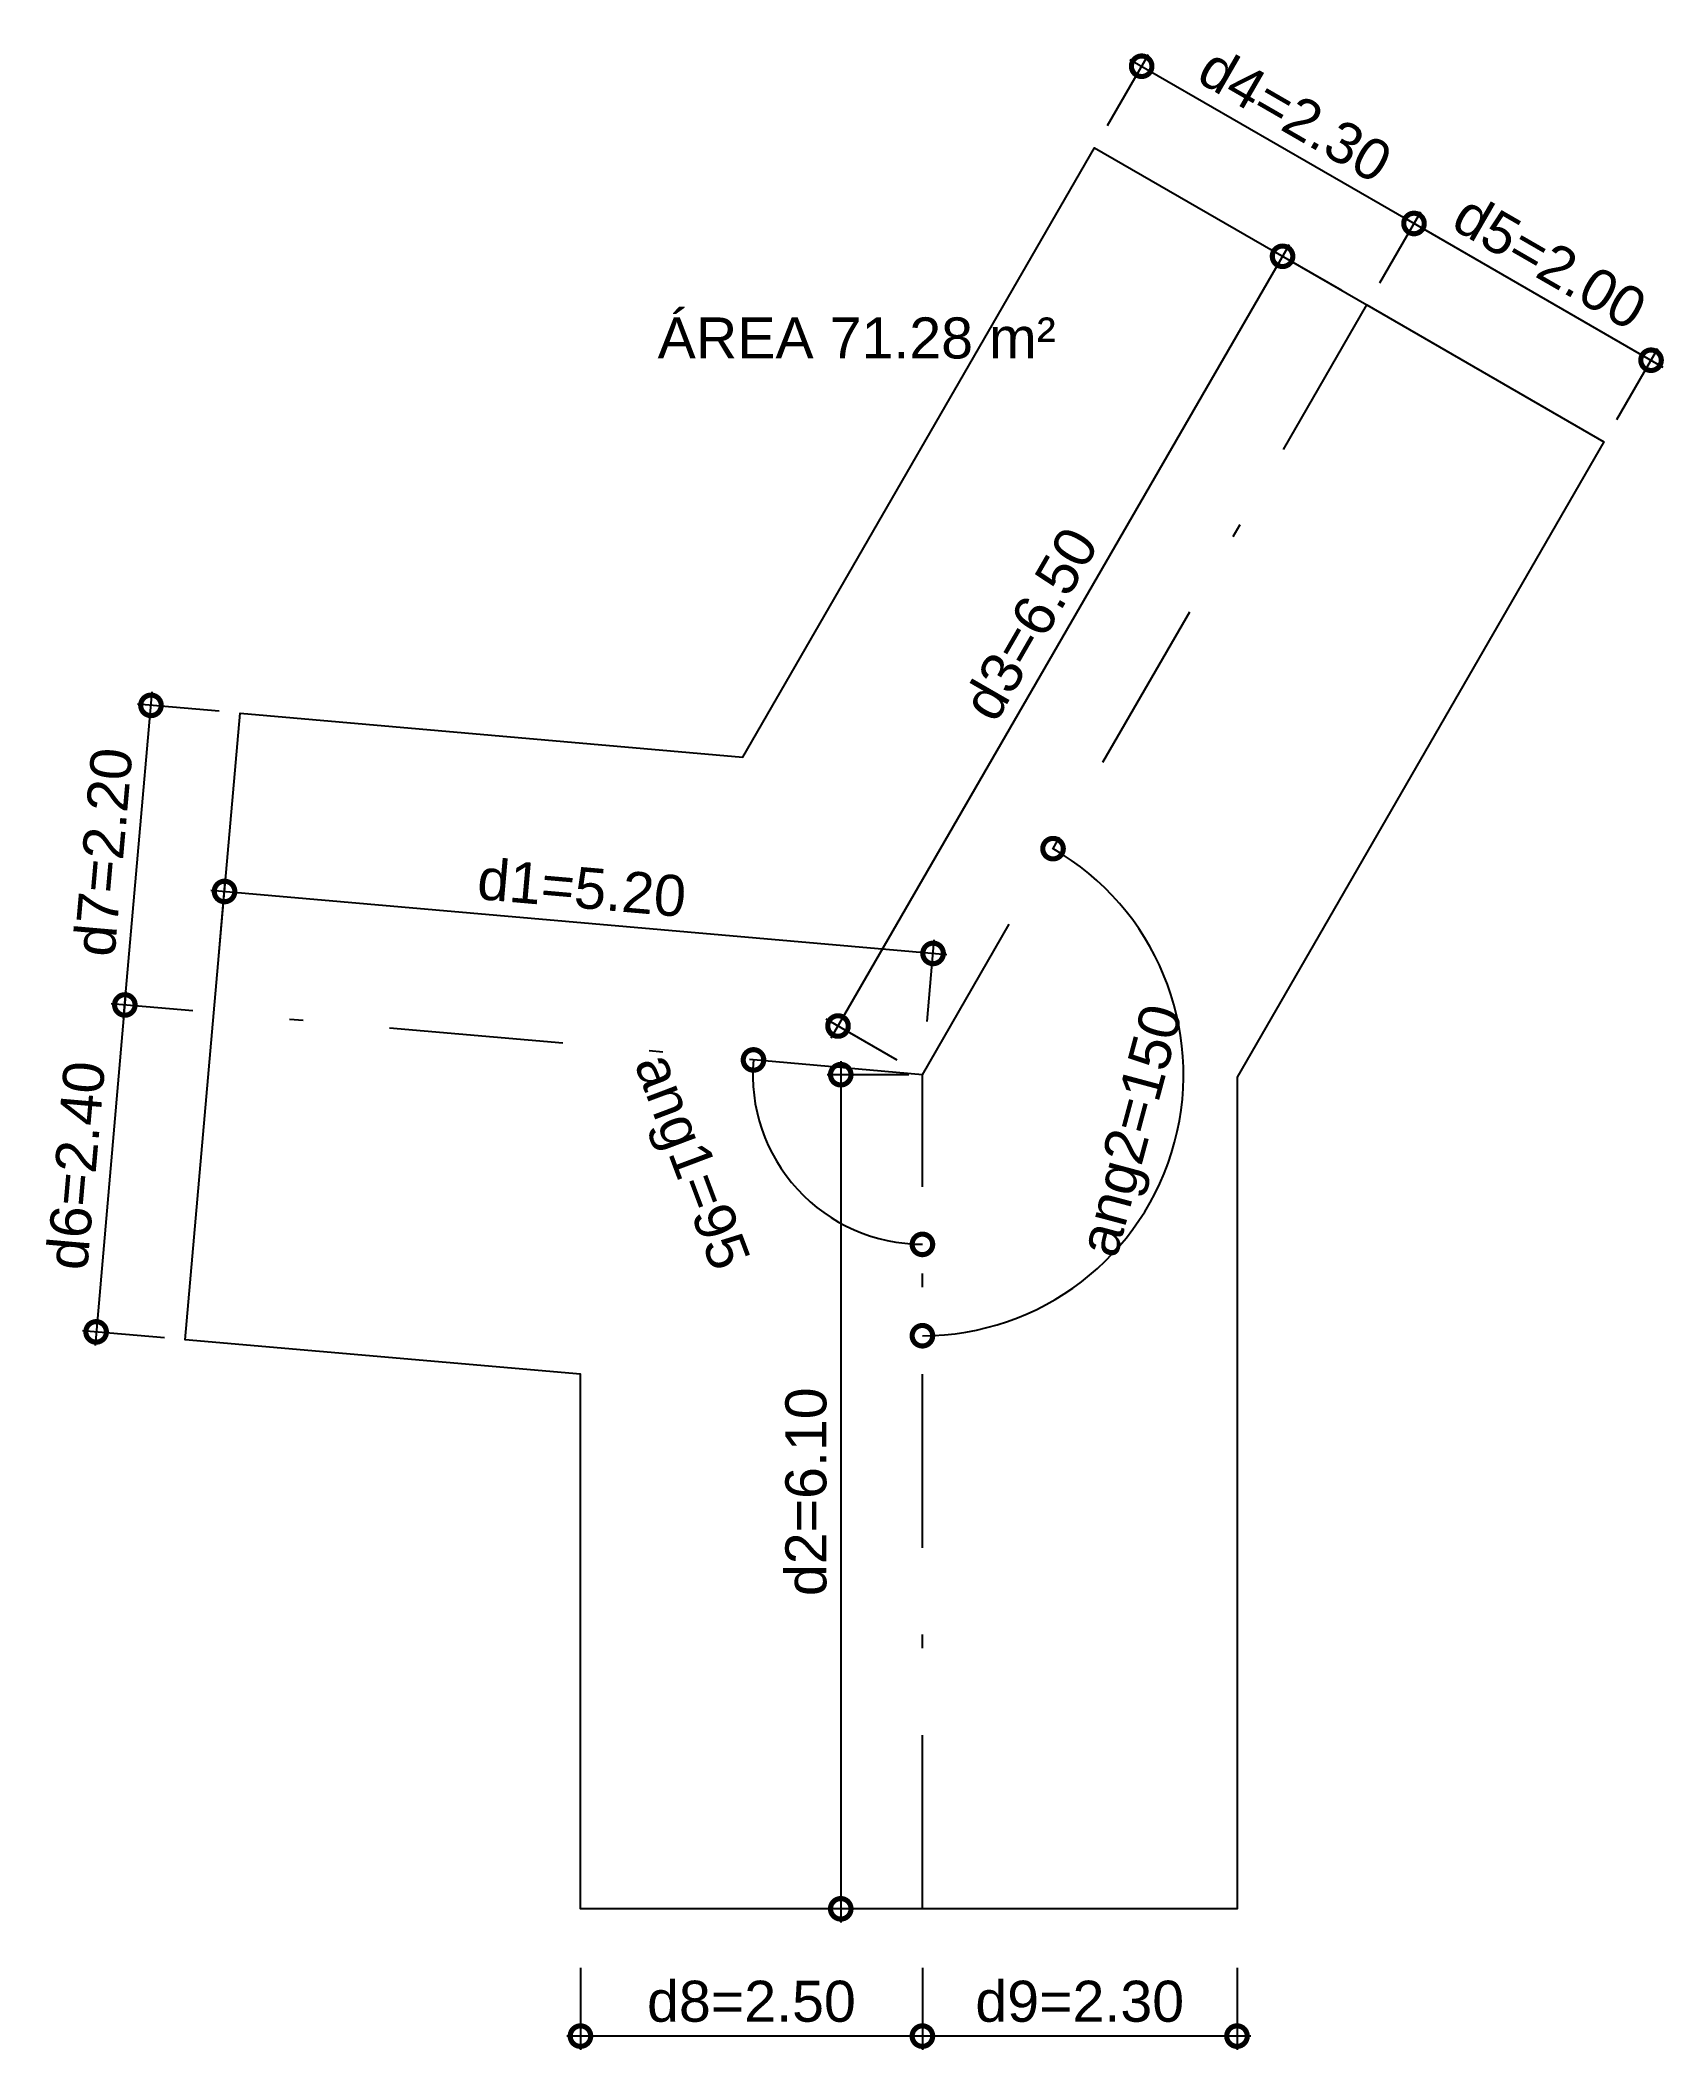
# Model space of a CAD drawing. Header units: metres. Extents: x -6.8 to 5, y -8 to 6.7.
import ezdxf

# ---------------------------------------------------------------- set-up
doc = ezdxf.new("R2010")
doc.units = ezdxf.units.M
doc.header["$LTSCALE"] = 0.1
doc.linetypes.add('DASHDOT', pattern=[25.4, 12.7, -6.35, 0, -6.35])
doc.layers.add('ARQ_EIXO CINZA 04', color=139, linetype='DASHDOT')
doc.layers.add('SIMB_01', color=1, linetype='Continuous')
doc.layers.add('COTA AZUL', color=5, linetype='Continuous', lineweight=25, true_color=0x0000ff)
doc.styles.add('Annot_3.0mm', font='arial.ttf', dxfattribs={"height": 3})
doc.styles.add('cota', font='arial.ttf')
doc.dimstyles.new('Info 01 - annot', dxfattribs={"dimtxt": 3, "dimasz": 3, "dimexe": 1, "dimexo": 1, "dimgap": 1, "dimtad": 1, "dimzin": 4, "dimtxsty": 'cota', "dimblk": 'DOTSMALL', "dimcen": 2, "dimdle": 1, "dimclrd": 256, "dimclre": 256, "dimclrt": 1, "dimazin": 2, "dimtfac": 0.09, "dimtmove": 2, "dimatfit": 2, "dimfxl": 5, "dimfxlon": 1, "dimtolj": 1, "dimtzin": 4, "dimlwd": -1, "dimarcsym": 1})

# ---------------------------------------------------------------- blocks, each defined once
blk = doc.blocks.new('_DotSmall')
at = {"color": 0, "linetype": 'ByBlock', "const_width": 0.5}
blk.add_lwpolyline([(-0.0625, 0, 1), (0.0625, 0, 1)], format="xyb", close=True, dxfattribs=at)
blk = doc.blocks.new('*D6')
at = {"layer": 'COTA AZUL', "transparency": 16777216}
blk.add_line((-5.582, 0.473), (-0.202, 0.002), dxfattribs=at)
at = {"layer": 'COTA AZUL', "lineweight": -2, "transparency": 16777216}
for p, q in [((-5.526, -0.034), (-5.474, 0.564)), ((-0.346, -0.487), (-0.293, 0.111))]:
    blk.add_line(p, q, dxfattribs=at)
at = {"layer": 'Defpoints', "color": 0, "transparency": 16777216}
for p in [(-0.302, 0.011), (-5.56, -0.423), (-0.38, -0.876)]:
    blk.add_point(p, dxfattribs=at)
at = {"layer": 'COTA AZUL', "transparency": 16777216, "xscale": 0.3, "yscale": 0.3, "zscale": 0.3}
for p, rotation in [((-5.482, 0.464), 175), ((-0.302, 0.011), 355)]:
    blk.add_blockref('_DotSmall', p, dxfattribs=dict(at, rotation=rotation))
at = {"layer": 'COTA AZUL', "color": 1, "transparency": 16777216, "insert": (-2.87, 0.49), "char_height": 0.3, "attachment_point": 5, "rotation": 355, "style": 'cota'}
blk.add_mtext('\\A1;d1=5.20', dxfattribs=at)
blk = doc.blocks.new('*D8')
at = {"layer": 'COTA AZUL', "lineweight": -2, "transparency": 16777216}
for p, q in [((-0.48, -0.876), (-1.077, -0.876)), ((-0.48, -6.976), (-1.077, -6.976))]:
    blk.add_line(p, q, dxfattribs=at)
at = {"layer": 'COTA AZUL', "transparency": 16777216}
blk.add_line((-0.977, -0.776), (-0.977, -7.076), dxfattribs=at)
at = {"layer": 'Defpoints', "color": 0, "transparency": 16777216}
for p in [(-0.38, -0.876), (-0.977, -6.976), (-0.38, -6.976)]:
    blk.add_point(p, dxfattribs=at)
at = {"layer": 'COTA AZUL', "transparency": 16777216, "xscale": 0.3, "yscale": 0.3, "zscale": 0.3}
for p, rotation in [((-0.977, -0.876), 90), ((-0.977, -6.976), 270)]:
    blk.add_blockref('_DotSmall', p, dxfattribs=dict(at, rotation=rotation))
at = {"layer": 'COTA AZUL', "color": 1, "transparency": 16777216, "insert": (-1.23, -3.926), "char_height": 0.3, "attachment_point": 5, "rotation": 90, "style": 'cota'}
blk.add_mtext('\\A1;d2=6.10', dxfattribs=at)
blk = doc.blocks.new('*D7')
at = {"layer": 'COTA AZUL', "transparency": 16777216}
blk.add_line((-1.047, -0.606), (2.303, 5.196), dxfattribs=at)
at = {"layer": 'COTA AZUL', "lineweight": -2, "transparency": 16777216}
for p, q in [((2.686, 4.859), (2.166, 5.159)), ((-0.564, -0.77), (-1.084, -0.47))]:
    blk.add_line(p, q, dxfattribs=at)
at = {"layer": 'Defpoints', "color": 0, "transparency": 16777216}
for p in [(2.253, 5.109), (2.87, 4.753), (-0.38, -0.876)]:
    blk.add_point(p, dxfattribs=at)
at = {"layer": 'COTA AZUL', "transparency": 16777216, "xscale": 0.3, "yscale": 0.3, "zscale": 0.3}
for p, rotation in [((2.253, 5.109), 60.00000000000005), ((-0.997, -0.52), 240)]:
    blk.add_blockref('_DotSmall', p, dxfattribs=dict(at, rotation=rotation))
at = {"layer": 'COTA AZUL', "color": 1, "transparency": 16777216, "insert": (0.408, 2.421), "char_height": 0.3, "attachment_point": 5, "rotation": 60, "style": 'cota'}
blk.add_mtext('\\A1;d3=6.50', dxfattribs=at)
blk = doc.blocks.new('*D2')
at = {"layer": 'COTA AZUL', "lineweight": -2, "transparency": 16777216}
for p, q in [((0.973, 6.066), (1.273, 6.585)), ((2.964, 4.916), (3.264, 5.435))]:
    blk.add_line(p, q, dxfattribs=at)
at = {"layer": 'COTA AZUL', "transparency": 16777216}
blk.add_line((1.136, 6.549), (3.301, 5.299), dxfattribs=at)
at = {"layer": 'Defpoints', "color": 0, "transparency": 16777216}
for p in [(0.878, 5.903), (3.214, 5.349), (2.87, 4.753)]:
    blk.add_point(p, dxfattribs=at)
at = {"layer": 'COTA AZUL', "transparency": 16777216, "xscale": 0.3, "yscale": 0.3, "zscale": 0.3}
for p, rotation in [((1.223, 6.499), 150), ((3.214, 5.349), 330.0000000000001)]:
    blk.add_blockref('_DotSmall', p, dxfattribs=dict(at, rotation=rotation))
at = {"layer": 'COTA AZUL', "color": 1, "transparency": 16777216, "insert": (2.345, 6.143), "char_height": 0.3, "attachment_point": 5, "rotation": 330, "style": 'cota'}
blk.add_mtext('\\A1;d4=2.30', dxfattribs=at)
blk = doc.blocks.new('*D3')
at = {"layer": 'COTA AZUL', "lineweight": -2, "transparency": 16777216}
for p, q in [((2.964, 4.916), (3.264, 5.435)), ((4.697, 3.916), (4.997, 4.435))]:
    blk.add_line(p, q, dxfattribs=at)
at = {"layer": 'COTA AZUL', "transparency": 16777216}
blk.add_line((3.128, 5.399), (5.033, 4.299), dxfattribs=at)
at = {"layer": 'Defpoints', "color": 0, "transparency": 16777216}
for p in [(2.87, 4.753), (4.947, 4.349), (4.602, 3.753)]:
    blk.add_point(p, dxfattribs=at)
at = {"layer": 'COTA AZUL', "transparency": 16777216, "xscale": 0.3, "yscale": 0.3, "zscale": 0.3}
for p, rotation in [((3.214, 5.349), 150), ((4.947, 4.349), 330.0000000000001)]:
    blk.add_blockref('_DotSmall', p, dxfattribs=dict(at, rotation=rotation))
at = {"layer": 'COTA AZUL', "color": 1, "transparency": 16777216, "insert": (4.207, 5.068), "char_height": 0.3, "attachment_point": 5, "rotation": 330, "style": 'cota'}
blk.add_mtext('\\A1;d5=2.00', dxfattribs=at)
blk = doc.blocks.new('*D5')
at = {"layer": 'COTA AZUL', "transparency": 16777216}
blk.add_line((-6.203, -0.267), (-6.429, -2.857), dxfattribs=at)
at = {"layer": 'COTA AZUL', "lineweight": -2, "transparency": 16777216}
for p, q in [((-5.713, -0.41), (-6.311, -0.358)), ((-5.922, -2.801), (-6.52, -2.748))]:
    blk.add_line(p, q, dxfattribs=at)
at = {"layer": 'Defpoints', "color": 0, "transparency": 16777216}
for p in [(-5.56, -0.423), (-6.421, -2.757), (-5.769, -2.814)]:
    blk.add_point(p, dxfattribs=at)
at = {"layer": 'COTA AZUL', "transparency": 16777216, "xscale": 0.3, "yscale": 0.3, "zscale": 0.3}
for p, rotation in [((-6.211, -0.366), 85.00000000000001), ((-6.421, -2.757), 265)]:
    blk.add_blockref('_DotSmall', p, dxfattribs=dict(at, rotation=rotation))
at = {"layer": 'COTA AZUL', "color": 1, "transparency": 16777216, "insert": (-6.568, -1.54), "char_height": 0.3, "attachment_point": 5, "rotation": 85, "style": 'cota'}
blk.add_mtext('\\A1;d6=2.40', dxfattribs=at)
blk = doc.blocks.new('*D4')
at = {"layer": 'COTA AZUL', "transparency": 16777216}
blk.add_line((-6.22, -0.466), (-6.011, 1.925), dxfattribs=at)
at = {"layer": 'COTA AZUL', "lineweight": -2, "transparency": 16777216}
for p, q in [((-5.522, 1.782), (-6.119, 1.834)), ((-5.713, -0.41), (-6.311, -0.358))]:
    blk.add_line(p, q, dxfattribs=at)
at = {"layer": 'Defpoints', "color": 0, "transparency": 16777216}
for p in [(-6.02, 1.825), (-5.368, 1.768), (-5.56, -0.423)]:
    blk.add_point(p, dxfattribs=at)
at = {"layer": 'COTA AZUL', "transparency": 16777216, "xscale": 0.3, "yscale": 0.3, "zscale": 0.3}
for p, rotation in [((-6.02, 1.825), 85.00000000000007), ((-6.211, -0.366), 265.0000000000001)]:
    blk.add_blockref('_DotSmall', p, dxfattribs=dict(at, rotation=rotation))
at = {"layer": 'COTA AZUL', "color": 1, "transparency": 16777216, "insert": (-6.368, 0.752), "char_height": 0.3, "attachment_point": 5, "rotation": 85, "style": 'cota'}
blk.add_mtext('\\A1;d7=2.20', dxfattribs=at)
blk = doc.blocks.new('*D12')
at = {"layer": 'COTA AZUL', "lineweight": -2, "transparency": 16777216}
for p, q in [((-2.88, -7.407), (-2.88, -8.007)), ((-0.38, -7.407), (-0.38, -8.007))]:
    blk.add_line(p, q, dxfattribs=at)
at = {"layer": 'COTA AZUL', "transparency": 16777216}
blk.add_line((-0.28, -7.907), (-2.98, -7.907), dxfattribs=at)
at = {"layer": 'Defpoints', "color": 0, "transparency": 16777216}
for p in [(-2.88, -6.976), (-0.38, -6.976), (-2.88, -7.907)]:
    blk.add_point(p, dxfattribs=at)
at = {"layer": 'COTA AZUL', "transparency": 16777216, "xscale": 0.3, "yscale": 0.3, "zscale": 0.3, "rotation": 180}
blk.add_blockref('_DotSmall', (-2.88, -7.907), dxfattribs=at)
at = {"layer": 'COTA AZUL', "transparency": 16777216, "xscale": 0.3, "yscale": 0.3, "zscale": 0.3}
blk.add_blockref('_DotSmall', (-0.38, -7.907), dxfattribs=at)
at = {"layer": 'COTA AZUL', "color": 1, "transparency": 16777216, "insert": (-1.63, -7.654), "char_height": 0.3, "attachment_point": 5, "style": 'cota'}
blk.add_mtext('\\A1;d8=2.50', dxfattribs=at)
blk = doc.blocks.new('*D11')
at = {"layer": 'COTA AZUL', "lineweight": -2, "transparency": 16777216}
for p, q in [((-0.38, -7.407), (-0.38, -8.007)), ((1.92, -7.407), (1.92, -8.007))]:
    blk.add_line(p, q, dxfattribs=at)
at = {"layer": 'COTA AZUL', "transparency": 16777216}
blk.add_line((2.02, -7.907), (-0.48, -7.907), dxfattribs=at)
at = {"layer": 'Defpoints', "color": 0, "transparency": 16777216}
for p in [(-0.38, -6.976), (1.92, -6.976), (-0.38, -7.907)]:
    blk.add_point(p, dxfattribs=at)
at = {"layer": 'COTA AZUL', "transparency": 16777216, "xscale": 0.3, "yscale": 0.3, "zscale": 0.3, "rotation": 180}
blk.add_blockref('_DotSmall', (-0.38, -7.907), dxfattribs=at)
at = {"layer": 'COTA AZUL', "transparency": 16777216, "xscale": 0.3, "yscale": 0.3, "zscale": 0.3}
blk.add_blockref('_DotSmall', (1.92, -7.907), dxfattribs=at)
at = {"layer": 'COTA AZUL', "color": 1, "transparency": 16777216, "insert": (0.77, -7.654), "char_height": 0.3, "attachment_point": 5, "style": 'cota'}
blk.add_mtext('\\A1;d9=2.30', dxfattribs=at)
blk = doc.blocks.new('*D9')
at = {"layer": 'COTA AZUL', "transparency": 16777216}
blk.add_arc((-0.38, -0.876), 1.24, 175, 270, dxfattribs=at)
at = {"layer": 'Defpoints', "color": 0, "transparency": 16777216}
for p in [(-5.56, -0.423), (-0.38, -0.876), (-0.38, -0.876), (-1.031, -1.932), (-0.38, -6.976)]:
    blk.add_point(p, dxfattribs=at)
at = {"layer": 'COTA AZUL', "transparency": 16777216, "xscale": 0.3, "yscale": 0.3, "zscale": 0.3, "rotation": 85}
blk.add_blockref('_DotSmall', (-1.615, -0.768), dxfattribs=at)
at = {"layer": 'COTA AZUL', "transparency": 16777216, "xscale": 0.3, "yscale": 0.3, "zscale": 0.3}
blk.add_blockref('_DotSmall', (-0.38, -2.117), dxfattribs=at)
at = {"layer": 'COTA AZUL', "color": 1, "transparency": 16777216, "insert": (-2.101, -1.524), "char_height": 0.3, "attachment_point": 5, "rotation": 290.6147, "style": 'cota'}
blk.add_mtext('\\A1;ang1=95', dxfattribs=at)
blk = doc.blocks.new('*D10')
at = {"layer": 'COTA AZUL', "transparency": 16777216}
blk.add_arc((-0.38, -0.876), 1.909, 270, 60, dxfattribs=at)
at = {"layer": 'Defpoints', "color": 0, "transparency": 16777216}
for p in [(2.87, 4.753), (-0.38, -0.876), (-0.38, -0.876), (1.083, -2.104), (-0.38, -6.976)]:
    blk.add_point(p, dxfattribs=at)
at = {"layer": 'COTA AZUL', "transparency": 16777216, "xscale": 0.3, "yscale": 0.3, "zscale": 0.3}
for p, rotation in [((0.575, 0.777), 150), ((-0.38, -2.785), 180)]:
    blk.add_blockref('_DotSmall', p, dxfattribs=dict(at, rotation=rotation))
at = {"layer": 'COTA AZUL', "color": 1, "transparency": 16777216, "insert": (1.18, -1.294), "char_height": 0.3, "attachment_point": 5, "rotation": 75, "style": 'cota'}
blk.add_mtext('\\A1;ang2=150', dxfattribs=at)

msp = doc.modelspace()

# ---------------------------------------------------------------- linework, layer by layer
msp.add_lwpolyline([(-5.56, -0.423), (-5.368, 1.768), (-1.694, 1.447), (0.878, 5.903), (2.87, 4.753), (4.602, 3.753), (1.92, -0.893), (1.92, -6.976), (-0.38, -6.976), (-2.88, -6.976), (-2.88, -3.067), (-5.769, -2.814), (-5.56, -0.423)])
at = {"layer": 'ARQ_EIXO CINZA 04'}
for p, q in [((-0.38, -0.876), (2.87, 4.753)), ((-0.38, -0.876), (-5.56, -0.423)), ((-0.38, -6.976), (-0.38, -0.876))]:
    msp.add_line(p, q, dxfattribs=at)

# ---------------------------------------------------------------- texts
at = {"layer": 'SIMB_01', "insert": (-2.316, 4.662), "char_height": 0.3, "width": 3.9108, "attachment_point": 1, "style": 'Annot_3.0mm'}
msp.add_mtext('ÁREA 71.28 m²', dxfattribs=at)

# ---------------------------------------------------------------- dimensions: what is measured, and where the dimension line sits
at = {"layer": 'COTA AZUL'}
for p1, p2, distance, text, picture, middle in [((0.878, 5.903), (2.87, 4.753), 0.688, 'd4=2.30', '*D2', (2.345, 6.143)), ((2.87, 4.753), (4.602, 3.753), 0.688, 'd5=2.00', '*D3', (4.207, 5.068)), ((-0.38, -0.876), (2.87, 4.753), 0.713, 'd3=6.50', '*D7', (0.408, 2.421)), ((-5.56, -0.423), (-5.368, 1.768), 0.654, 'd7=2.20', '*D4', (-6.368, 0.752)), ((-5.56, -0.423), (-0.38, -0.876), 0.891, 'd1=5.20', '*D6', (-2.87, 0.49)), ((-5.56, -0.423), (-5.769, -2.814), -0.654, 'd6=2.40', '*D5', (-6.568, -1.54)), ((-0.38, -6.976), (-2.88, -6.976), 0.931, 'd8=2.50', '*D12', (-1.63, -7.654)), ((1.92, -6.976), (-0.38, -6.976), 0.931, 'd9=2.30', '*D11', (0.77, -7.654))]:
    dim = msp.add_aligned_dim(p1=p1, p2=p2, distance=distance, text=text, dimstyle='Info 01 - annot', override={"dimscale": 0}, dxfattribs=at)
    dim.commit()
    dim.dimension.update_dxf_attribs({"geometry": picture, "text_midpoint": middle})
dim = msp.add_angular_dim_2l(base=(1.083, -2.104), line1=((-0.38, -0.876), (2.87, 4.753)), line2=((-0.38, -6.976), (-0.38, -0.876)), text='ang2=150', dimstyle='Info 01 - annot', override={"dimscale": 0}, dxfattribs=at)
dim.commit()
dim.dimension.update_dxf_attribs({"geometry": '*D10', "text_midpoint": (1.18, -1.294)})
dim = msp.add_angular_dim_2l(base=(-1.031, -1.932), line1=((-0.38, -0.876), (-5.56, -0.423)), line2=((-0.38, -6.976), (-0.38, -0.876)), text='ang1=95', dimstyle='Info 01 - annot', override={"dimscale": 0}, dxfattribs=at)
dim.commit()
dim.dimension.update_dxf_attribs({"geometry": '*D9', "text_midpoint": (-2.101, -1.524), "dimtype": 162})
dim = msp.add_linear_dim(base=(-0.977, -6.976), p1=(-0.38, -0.876), p2=(-0.38, -6.976), angle=90, text='d2=6.10', dimstyle='Info 01 - annot', override={"dimscale": 0}, dxfattribs=at)
dim.commit()
dim.dimension.update_dxf_attribs({"geometry": '*D8', "text_midpoint": (-1.23, -3.926)})

doc.saveas('drawing.dxf')
